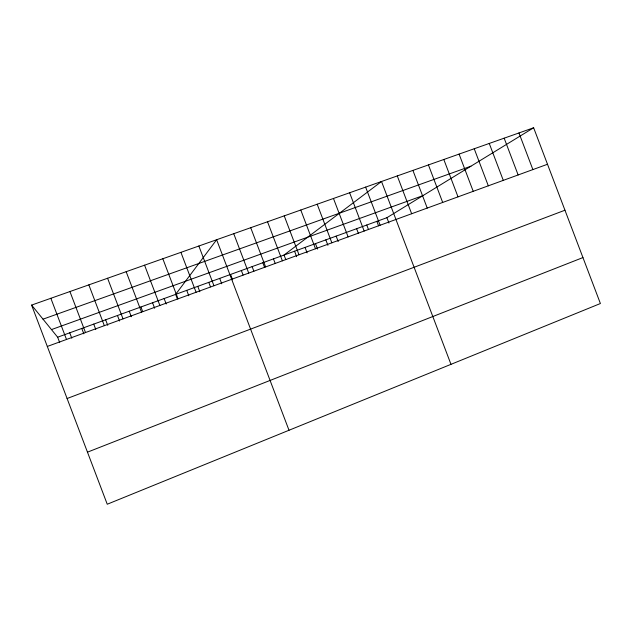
<?xml version="1.0" encoding="UTF-8"?>
<svg xmlns="http://www.w3.org/2000/svg" width="632" height="632" viewBox="0 0 632 632"><rect width="100%" height="100%" fill="white"/><g stroke="black" fill="none" stroke-linecap="round" stroke-linejoin="round"><path stroke-width="0.95" d="M31.6 305.09L57.646 337.204L386.91 217.7L533.637 127.767L600.4 303.526L107.25 504.233L31.6 305.09L533.637 127.767M87.469 452.164L582.941 257.572M67.087 398.516L564.961 210.219M47.313 346.447L547.502 164.265M51.469 329.588L422.903 195.644M43.016 319.168L470.927 166.2M518.959 132.949L532.879 169.589M504.162 138.179L518.137 174.961M489.255 143.44L503.285 180.373M474.229 148.749L488.315 185.824M459.085 154.097L473.218 191.314M443.814 159.493L458.01 196.86M428.433 164.928L442.684 202.438M412.917 170.403L427.232 208.07M397.283 175.925L411.653 213.742M450.979 364.34L381.523 181.495L284.045 255.036L285.783 259.61M386.91 217.7L388.949 223.057M365.636 187.104L380.116 225.229M376.862 221.35L378.56 225.822M366.765 225.016L368.464 229.495M349.622 192.76L364.158 231.043M356.614 228.697L358.32 233.192M333.467 198.464L348.113 236.913M336.145 236.123L338.207 241.55M317.193 204.215L331.847 242.807M325.836 239.868L327.897 245.303M315.471 243.628L317.541 249.079M300.777 210.014L315.494 248.763M305.051 247.412L307.12 252.879M284.226 215.86L299.007 254.775M294.575 251.212L296.653 256.695M267.534 221.753L282.378 260.826M273.459 258.875L275.204 263.465M250.714 227.702L265.614 266.933M262.817 262.738L264.563 267.344M252.121 266.625L253.874 271.239M233.745 233.69L248.708 273.087M241.369 270.528L243.059 274.983M230.562 274.446L232.6 279.818M289.006 430.258L216.634 239.733L175.633 294.386L177.355 298.912M219.691 278.396L221.737 283.776M198.851 246.014L213.948 285.751M208.765 282.362L210.472 286.857M197.776 286.343L199.831 291.755M180.918 252.35L196.078 292.26M186.732 290.357L188.794 295.776M162.827 258.741L178.058 298.825M164.13 298.557L166.2 304.016M144.578 265.187L159.872 305.446M152.557 302.76L154.635 308.226M140.928 306.978L142.666 311.552M126.163 271.689L141.529 312.129M129.228 311.221L131.322 316.727M107.59 278.254L123.019 318.868M117.465 315.494L119.559 321.009M105.639 319.784L107.74 325.314M88.843 284.874L104.343 325.67M93.741 324.105L95.772 329.462M69.931 291.55L85.502 332.535M81.773 328.442L83.819 333.815M69.741 332.811L71.787 338.199M50.852 298.288L66.494 339.455M57.646 337.204L59.692 342.607"/></g></svg>
